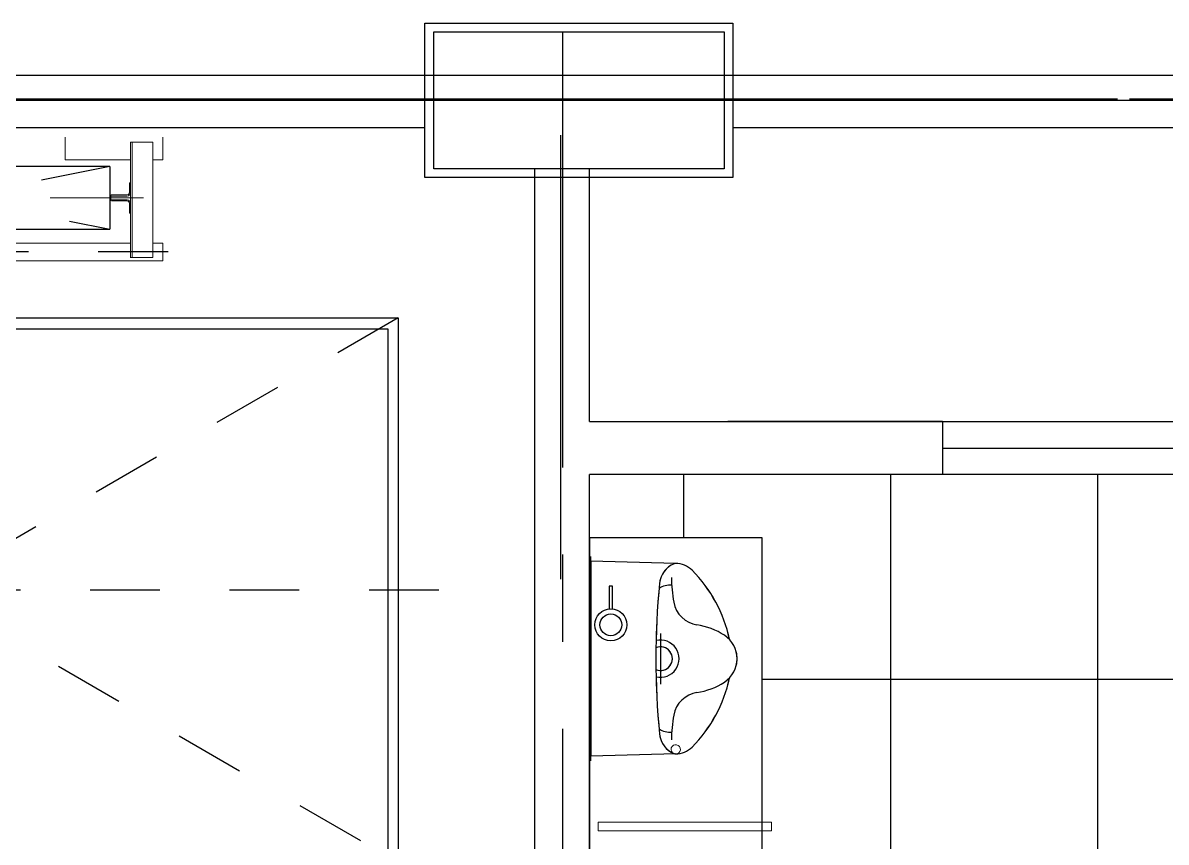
# Model space of a CAD drawing. Header units: millimetres. Extents: x 2148 to 2681, y 758 to 986.
# Drawn here: x 2408.527 to 2410.167, y 949.905 to 951.081 of the extents above; entities that cross this region are included whole.
import ezdxf

# ---------------------------------------------------------------- set-up
doc = ezdxf.new("R2010")
doc.units = ezdxf.units.MM
doc.linetypes.add('CENTER', pattern=[2, 1.25, -0.25, 0.25, -0.25])
doc.linetypes.add('CENTER2', pattern=[28.575, 19.05, -3.175, 3.175, -3.175])
for name, color, linetype in [('0.1', 193, 'Continuous'), ('0.4', 121, 'Continuous'), ('4', 4, 'Continuous'), ('at_Entity', 7, 'Continuous'), ('at_Rect', 7, 'Continuous'), ('COLUMN', 7, 'Continuous'), ('DR', 7, 'Continuous'), ('ELAYOUT', 4, 'Continuous'), ('hacht', 8, 'Continuous'), ('HATCH', 8, 'Continuous'), ('S_GRID LINES', 252, 'Continuous')]:
    doc.layers.add(name, color=color, linetype=linetype)

# ---------------------------------------------------------------- blocks, each defined once
blk = doc.blocks.new('ELEVA2')
at = {"ltscale": 0.05}
blk.add_lwpolyline([(-79001.2442, -2180.9361), (-79000.4633, -2180.9361), (-79000.4633, -2182.2896), (-79001.2442, -2182.2896)], close=True, dxfattribs=at)
blk.add_lwpolyline([(-79001.0838, -2182.2416), (-79001.0838, -2182.2012), (-79001.2287, -2182.2012), (-79001.2287, -2180.951), (-79000.4787, -2180.951), (-79000.4787, -2182.2012), (-79000.4835, -2182.2012), (-79000.4835, -2182.2592), (-79000.4713, -2182.2592), (-79000.4713, -2182.2896)], dxfattribs=at)
at = {"layer": 'at_Entity', "color": 7, "lineweight": 9}
for p, q in [((-79001.5036, -2181.2738), (-79001.4711, -2181.2738)), ((-79001.4711, -2181.2738), (-79001.4711, -2181.2882)), ((-79001.3512, -2181.2738), (-79001.3262, -2181.2738)), ((-79001.3512, -2181.2882), (-79001.3512, -2181.2738)), ((-79001.3262, -2181.6301), (-79001.3262, -2181.2738)), ((-79001.4961, -2181.3201), (-79001.4961, -2181.2882)), ((-79001.331, -2181.2882), (-79001.4961, -2181.2882)), ((-79001.331, -2181.3207), (-79001.331, -2181.2882)), ((-79001.4162, -2181.4352), (-79001.4162, -2181.3015)), ((-79001.331, -2181.3175), (-79001.4961, -2181.3175)), ((-79001.331, -2181.3201), (-79001.4961, -2181.3201)), ((-79001.4711, -2181.3201), (-79001.4711, -2181.4139)), ((-79001.4381, -2181.3217), (-79001.4381, -2181.3201)), ((-79001.4381, -2181.3201), (-79001.4237, -2181.3201)), ((-79001.4381, -2181.3217), (-79001.4237, -2181.3217)), ((-79001.421, -2181.3207), (-79001.4237, -2181.3201)), ((-79001.421, -2181.3228), (-79001.4237, -2181.3217)), ((-79001.4194, -2181.3228), (-79001.421, -2181.3207)), ((-79001.4205, -2181.3249), (-79001.421, -2181.3228)), ((-79001.4189, -2181.3249), (-79001.4194, -2181.3228)), ((-79001.413, -2181.3228), (-79001.4136, -2181.3249)), ((-79001.4114, -2181.3207), (-79001.413, -2181.3228)), ((-79001.4114, -2181.3228), (-79001.412, -2181.3249)), ((-79001.4093, -2181.3201), (-79001.4114, -2181.3207)), ((-79001.4093, -2181.3217), (-79001.4114, -2181.3228)), ((-79001.3944, -2181.3201), (-79001.4093, -2181.3201)), ((-79001.3944, -2181.3217), (-79001.4093, -2181.3217)), ((-79001.3944, -2181.3217), (-79001.3944, -2181.3201)), ((-79001.3512, -2181.3201), (-79001.3512, -2181.8304)), ((-79001.4205, -2181.3473), (-79001.4205, -2181.3249)), ((-79001.4189, -2181.3473), (-79001.4189, -2181.3249)), ((-79001.4136, -2181.3473), (-79001.4136, -2181.3249)), ((-79001.412, -2181.3473), (-79001.412, -2181.3249)), ((-79001.4205, -2181.3473), (-79001.4194, -2181.3494)), ((-79001.4194, -2181.3494), (-79001.4173, -2181.3499)), ((-79001.4189, -2181.3473), (-79001.4184, -2181.3484)), ((-79001.4184, -2181.3484), (-79001.4141, -2181.3484)), ((-79001.4173, -2181.3499), (-79001.4152, -2181.3499)), ((-79001.4152, -2181.3499), (-79001.413, -2181.3494)), ((-79001.4141, -2181.3484), (-79001.4136, -2181.3473)), ((-79001.413, -2181.3494), (-79001.412, -2181.3473)), ((-79001.4711, -2181.4139), (-79001.5036, -2181.4139))]:
    blk.add_line(p, q, dxfattribs=at)
at = {"layer": 'at_Rect', "color": 7}
for p, q in [((-79001.4615, -2181.3499), (-79001.4615, -2181.8001)), ((-79001.4615, -2181.3499), (-79001.3715, -2181.3499)), ((-79001.3715, -2181.8001), (-79001.3715, -2181.3499))]:
    blk.add_line(p, q, dxfattribs=at)
at = {"layer": 'HATCH', "linetype": 'CENTER', "ltscale": 0.05}
for p, q in [((-79000.8537, -2180.8779), (-79000.8537, -2182.3912)), ((-79001.2442, -2182.2896), (-79000.4633, -2180.9361)), ((-79001.2441, -2180.9362), (-79000.4633, -2182.2896)), ((-79001.339, -2181.2663), (-79001.339, -2181.9114)), ((-79001.4615, -2181.3499), (-79001.3715, -2181.8001)), ((-79001.4615, -2181.8001), (-79001.3715, -2181.3499))]:
    blk.add_line(p, q, dxfattribs=at)

msp = doc.modelspace()

# ---------------------------------------------------------------- hatches: boundary and pattern name
at = {"layer": 'hacht', "ltscale": 0.05}
h = msp.add_hatch(dxfattribs=at)
h.set_pattern_fill('NET', color=256, scale=2.375, style=0)
h.set_pattern_definition([(0, (82234.7097, 3047.26358), (0, 0.296875), []), (90, (82234.7097, 3047.26358), (-0.296875, 2e-17), [])])
h.paths.add_polyline_path([(2410.2764025, 949.608491), (2410.3014025, 949.608491), (2410.3014025, 949.633491), (2410.7014025, 949.633491, 0.378950784), (2410.3014025, 950.008491), (2410.2764025, 950.008491), (2410.2764025, 950.4326617), (2410.2466668, 950.4326617), (2409.8466668, 950.4326617), (2409.35239, 950.4326617), (2409.35239, 950.3415499), (2409.5875558, 950.3415499), (2409.5875558, 949.9338362), (2409.6009959, 949.9338362), (2409.6009959, 949.9213362), (2409.5875558, 949.9213362), (2409.5875558, 949.4300491), (2409.6009959, 949.4300491), (2409.6009959, 949.4175491), (2409.5875558, 949.4175491), (2409.5875558, 948.9361779), (2409.6009959, 948.9361779), (2409.6009959, 948.9236779), (2409.5875558, 948.9236779), (2409.5875558, 948.4361779), (2409.6009959, 948.4361779), (2409.6009959, 948.4236779), (2409.5875558, 948.4236779), (2409.5875558, 948.4014659), (2409.35239, 948.4014659), (2409.35239, 947.6650508), (2409.7507242, 947.6650508), (2409.7507242, 948.1200508), (2409.7757242, 948.1200508, -0.413747252), (2410.2007242, 947.6650508), (2410.8464025, 947.6650508), (2410.8464025, 948.5215723), (2410.4464025, 948.5215723), (2410.4464025, 948.5929748), (2410.4714025, 948.5929748), (2410.4714025, 948.6179748), (2410.7714025, 948.6179748, 0.426384341), (2410.4723685, 948.8930369, 0.000859573), (2410.4714025, 948.8929748), (2410.4464025, 948.8929748), (2410.4464025, 949.0932632), (2410.4714025, 949.0932632), (2410.4714025, 949.1182632), (2410.7714025, 949.1182632, 0.426384341), (2410.4723685, 949.3933253, 0.000859573), (2410.4714025, 949.3932632), (2410.4464025, 949.3932632), (2410.4464025, 949.5227688), (2410.2764025, 949.5227688)])
h.paths.add_polyline_path([(2410.7484928, 950.2499078, -0.00112156), (2410.7490007, 950.2504881, 0.003321444)], flags=17)
h.paths.add_polyline_path([(2410.8411482, 950.1145375, 0.104398042), (2410.9404538, 950.1159242), (2411.0122846, 950.1363326), (2411.059526, 950.1500047), (2411.070425, 950.1591366), (2411.070425, 950.234482), (2411.0939905, 950.234482, -0.414213562), (2411.1153958, 950.2130768, -0.390007038), (2411.0957725, 950.1917458), (2411.0957725, 950.1621719), (2411.0890816, 950.1621719), (2411.0890816, 950.1916715), (2411.070425, 950.1916715), (2411.070425, 950.1591366), (2411.059526, 950.1500047), (2411.0122846, 950.1363326), (2410.9404538, 950.1159242, -0.104398042)])
h.paths.add_polyline_path([(2410.7490007, 950.1689134, -0.193537628), (2410.7344223, 950.2097007, 0.193537624), (2410.7490007, 950.1689134, 0.159895904), (2410.8413632, 950.1144903, -0.159895903)], flags=16)
h.paths.add_polyline_path([(2410.1267884, 949.0335802), (2409.6943399, 949.0335802), (2409.6943399, 948.8444669), (2410.1267884, 948.8444669)], flags=24)

# ---------------------------------------------------------------- linework, layer by layer
at = {"color": 8, "ltscale": 0.05, "elevation": 0}
msp.add_lwpolyline([(2409.33989, 948.4014659), (2409.5875558, 948.4014659), (2409.5875558, 950.3415499), (2409.33989, 950.3415499)], close=True, dxfattribs=at)
at = {"layer": '0.1'}
for p, q in [((2409.3419357, 950.021953, 0), (2409.3419357, 950.314786, 0)), ((2409.3419357, 950.021953, 0), (2409.3419357, 950.314786, 0)), ((2409.3419357, 950.021953, 0), (2409.3419357, 950.314786, 0)), ((2409.3419357, 950.021953, 0), (2409.3419357, 950.314786, 0)), ((2409.3419357, 950.021953, 0), (2409.3419357, 950.314786, 0)), ((2409.3419357, 950.021953, 0), (2409.3419357, 950.314786, 0)), ((2409.3419357, 950.021953, 0), (2409.3419357, 950.314786, 0)), ((2409.3419357, 950.021953, 0), (2409.3419357, 950.314786, 0)), ((2409.3419357, 950.021953, 0), (2409.3419357, 950.314786, 0)), ((2409.3419357, 950.021953, 0), (2409.3419357, 950.314786, 0)), ((2409.3419357, 950.3083032, 0), (2409.3419357, 950.0284358, 0)), ((2409.4638507, 950.3050352, 0), (2409.3419357, 950.3083032, 0)), ((2409.3419357, 950.3083032, 0), (2409.3419357, 950.0284358, 0)), ((2409.4638507, 950.3050352, 0), (2409.3419357, 950.3083032, 0)), ((2409.3419357, 950.3083032, 0), (2409.3419357, 950.0284358, 0)), ((2409.4638507, 950.3050352, 0), (2409.3419357, 950.3083032, 0)), ((2409.3419357, 950.3083032, 0), (2409.3419357, 950.0284358, 0)), ((2409.4638507, 950.3050352, 0), (2409.3419357, 950.3083032, 0)), ((2409.3419357, 950.3083032, 0), (2409.3419357, 950.0284358, 0)), ((2409.4638507, 950.3050352, 0), (2409.3419357, 950.3083032, 0)), ((2409.3419357, 950.3083032, 0), (2409.3419357, 950.0284358, 0)), ((2409.4638507, 950.3050352, 0), (2409.3419357, 950.3083032, 0)), ((2409.3419357, 950.3083032, 0), (2409.3419357, 950.0284358, 0)), ((2409.4638507, 950.3050352, 0), (2409.3419357, 950.3083032, 0)), ((2409.3419357, 950.3083032, 0), (2409.3419357, 950.0284358, 0)), ((2409.4638507, 950.3050352, 0), (2409.3419357, 950.3083032, 0)), ((2409.3419357, 950.3083032, 0), (2409.3419357, 950.0284358, 0)), ((2409.4638507, 950.3050352, 0), (2409.3419357, 950.3083032, 0)), ((2409.3419357, 950.3083032, 0), (2409.3419357, 950.0284358, 0)), ((2409.4638507, 950.3050352, 0), (2409.3419357, 950.3083032, 0)), ((2409.4419355, 950.2046953, 0), (2409.4419355, 950.1317633, 0)), ((2409.4419355, 950.2046953, 0), (2409.4419355, 950.1317633, 0)), ((2409.4419355, 950.2046953, 0), (2409.4419355, 950.1317633, 0)), ((2409.4419355, 950.2046953, 0), (2409.4419355, 950.1317633, 0)), ((2409.4419355, 950.2046953, 0), (2409.4419355, 950.1317633, 0)), ((2409.4419355, 950.2046953, 0), (2409.4419355, 950.1317633, 0)), ((2409.4419355, 950.2046953, 0), (2409.4419355, 950.1317633, 0)), ((2409.4419355, 950.2046953, 0), (2409.4419355, 950.1317633, 0)), ((2409.4419355, 950.2046953, 0), (2409.4419355, 950.1317633, 0)), ((2409.4419355, 950.2046953, 0), (2409.4419355, 950.1317633, 0)), ((2409.4638507, 950.0317038, 0), (2409.3419357, 950.0284358, 0)), ((2409.4638507, 950.0317038, 0), (2409.3419357, 950.0284358, 0)), ((2409.4638507, 950.0317038, 0), (2409.3419357, 950.0284358, 0)), ((2409.4638507, 950.0317038, 0), (2409.3419357, 950.0284358, 0)), ((2409.4638507, 950.0317038, 0), (2409.3419357, 950.0284358, 0)), ((2409.4638507, 950.0317038, 0), (2409.3419357, 950.0284358, 0)), ((2409.4638507, 950.0317038, 0), (2409.3419357, 950.0284358, 0)), ((2409.4638507, 950.0317038, 0), (2409.3419357, 950.0284358, 0)), ((2409.4638507, 950.0317038, 0), (2409.3419357, 950.0284358, 0)), ((2409.4638507, 950.0317038, 0), (2409.3419357, 950.0284358, 0))]:
    msp.add_line(p, q, dxfattribs=at)
for centre, radius, start, end in [((2409.4737104, 950.2736082, 0), 0.0333332, 111.7947487, 174.4420804), ((2409.4737104, 950.2736082, 0), 0.0333332, 111.7947487, 174.4420804), ((2409.4737104, 950.2736082, 0), 0.0333332, 111.7947487, 174.4420804), ((2409.4737104, 950.2736082, 0), 0.0333332, 111.7947487, 174.4420804), ((2409.4737104, 950.2736082, 0), 0.0333332, 111.7947487, 174.4420804), ((2409.4737104, 950.2736082, 0), 0.0333332, 111.7947487, 174.4420804), ((2409.4737104, 950.2736082, 0), 0.0333332, 111.7947487, 174.4420804), ((2409.4737104, 950.2736082, 0), 0.0333332, 111.7947487, 174.4420804), ((2409.4737104, 950.2736082, 0), 0.0333332, 111.7947487, 174.4420804), ((2409.4737104, 950.2736082, 0), 0.0333332, 111.7947487, 174.4420804), ((2409.4638095, 950.2983686, 0), 0.0066666, 89.6458022, 111.7947487), ((2409.4638095, 950.2983686, 0), 0.0066666, 89.6458022, 111.7947487), ((2409.4638095, 950.2983686, 0), 0.0066666, 89.6458022, 111.7947487), ((2409.4638095, 950.2983686, 0), 0.0066666, 89.6458022, 111.7947487), ((2409.4638095, 950.2983686, 0), 0.0066666, 89.6458022, 111.7947487), ((2409.4638095, 950.2983686, 0), 0.0066666, 89.6458022, 111.7947487), ((2409.4638095, 950.2983686, 0), 0.0066666, 89.6458022, 111.7947487), ((2409.4638095, 950.2983686, 0), 0.0066666, 89.6458022, 111.7947487), ((2409.4638095, 950.2983686, 0), 0.0066666, 89.6458022, 111.7947487), ((2409.4638095, 950.2983686, 0), 0.0066666, 89.6458022, 111.7947487), ((2409.4636447, 950.2717025, 0), 0.0333332, 44.7601461, 90), ((2409.4636447, 950.2717025, 0), 0.0333332, 44.7601461, 90), ((2409.4636447, 950.2717025, 0), 0.0333332, 44.7601461, 90), ((2409.4636447, 950.2717025, 0), 0.0333332, 44.7601461, 90), ((2409.4636447, 950.2717025, 0), 0.0333332, 44.7601461, 90), ((2409.4636447, 950.2717025, 0), 0.0333332, 44.7601461, 90), ((2409.4636447, 950.2717025, 0), 0.0333332, 44.7601461, 90), ((2409.4636447, 950.2717025, 0), 0.0333332, 44.7601461, 90), ((2409.4636447, 950.2717025, 0), 0.0333332, 44.7601461, 90), ((2409.4636447, 950.2717025, 0), 0.0333332, 44.7601461, 90), ((2409.3453015, 950.1543461, 0), 0.1999995, 12.1429335, 44.7601461), ((2409.3453015, 950.1543461, 0), 0.1999995, 12.1429335, 44.7601461), ((2409.3453015, 950.1543461, 0), 0.1999995, 12.1429335, 44.7601461), ((2409.3453015, 950.1543461, 0), 0.1999995, 12.1429335, 44.7601461), ((2409.3453015, 950.1543461, 0), 0.1999995, 12.1429335, 44.7601461), ((2409.3453015, 950.1543461, 0), 0.1999995, 12.1429335, 44.7601461), ((2409.3453015, 950.1543461, 0), 0.1999995, 12.1429335, 44.7601461), ((2409.3453015, 950.1543461, 0), 0.1999995, 12.1429335, 44.7601461), ((2409.3453015, 950.1543461, 0), 0.1999995, 12.1429335, 44.7601461), ((2409.3453015, 950.1543461, 0), 0.1999995, 12.1429335, 44.7601461), ((2410.5551957, 950.1683695, 0), 1.1199269, 174.4420804, 185.5579196), ((2410.5551957, 950.1683695, 0), 1.1199269, 174.4420804, 185.5579196), ((2410.5551957, 950.1683695, 0), 1.1199269, 174.4420804, 185.5579196), ((2410.5551957, 950.1683695, 0), 1.1199269, 174.4420804, 185.5579196), ((2410.5551957, 950.1683695, 0), 1.1199269, 174.4420804, 185.5579196), ((2410.5551957, 950.1683695, 0), 1.1199269, 174.4420804, 185.5579196), ((2410.5551957, 950.1683695, 0), 1.1199269, 174.4420804, 185.5579196), ((2410.5551957, 950.1683695, 0), 1.1199269, 174.4420804, 185.5579196), ((2410.5551957, 950.1683695, 0), 1.1199269, 174.4420804, 185.5579196), ((2410.5551957, 950.1683695, 0), 1.1199269, 174.4420804, 185.5579196), ((2409.4562076, 950.2439763, 0), 0.0299999, 86.5994621, 123.1383206), ((2409.4562076, 950.2439763, 0), 0.0299999, 86.5994621, 123.1383206), ((2409.4562076, 950.2439763, 0), 0.0299999, 86.5994621, 123.1383206), ((2409.4562076, 950.2439763, 0), 0.0299999, 86.5994621, 123.1383206), ((2409.4562076, 950.2439763, 0), 0.0299999, 86.5994621, 123.1383206), ((2409.4562076, 950.2439763, 0), 0.0299999, 86.5994621, 123.1383206), ((2409.4562076, 950.2439763, 0), 0.0299999, 86.5994621, 123.1383206), ((2409.4562076, 950.2439763, 0), 0.0299999, 86.5994621, 123.1383206), ((2409.4562076, 950.2439763, 0), 0.0299999, 86.5994621, 123.1383206), ((2409.4562076, 950.2439763, 0), 0.0299999, 86.5994621, 123.1383206), ((2409.6576776, 950.2850358, 0), 0.1999995, 180, 190.292817), ((2409.6576776, 950.2850358, 0), 0.1999995, 180, 190.292817), ((2409.6576776, 950.2850358, 0), 0.1999995, 180, 190.292817), ((2409.6576776, 950.2850358, 0), 0.1999995, 180, 190.292817), ((2409.6576776, 950.2850358, 0), 0.1999995, 180, 190.292817), ((2409.6576776, 950.2850358, 0), 0.1999995, 180, 190.292817), ((2409.6576776, 950.2850358, 0), 0.1999995, 180, 190.292817), ((2409.6576776, 950.2850358, 0), 0.1999995, 180, 190.292817), ((2409.6576776, 950.2850358, 0), 0.1999995, 180, 190.292817), ((2409.6576776, 950.2850358, 0), 0.1999995, 180, 190.292817), ((2409.5002528, 950.2564473, 0), 0.0399999, 190.292817, 261.3901036), ((2409.5002528, 950.2564473, 0), 0.0399999, 190.292817, 261.3901036), ((2409.5002528, 950.2564473, 0), 0.0399999, 190.292817, 261.3901036), ((2409.5002528, 950.2564473, 0), 0.0399999, 190.292817, 261.3901036), ((2409.5002528, 950.2564473, 0), 0.0399999, 190.292817, 261.3901036), ((2409.5002528, 950.2564473, 0), 0.0399999, 190.292817, 261.3901036), ((2409.5002528, 950.2564473, 0), 0.0399999, 190.292817, 261.3901036), ((2409.5002528, 950.2564473, 0), 0.0399999, 190.292817, 261.3901036), ((2409.5002528, 950.2564473, 0), 0.0399999, 190.292817, 261.3901036), ((2409.5002528, 950.2564473, 0), 0.0399999, 190.292817, 261.3901036), ((2409.479294, 950.1180254, 0), 0.0999997, 57.0420919, 81.3901036), ((2409.479294, 950.1180254, 0), 0.0999997, 57.0420919, 81.3901036), ((2409.479294, 950.1180254, 0), 0.0999997, 57.0420919, 81.3901036), ((2409.479294, 950.1180254, 0), 0.0999997, 57.0420919, 81.3901036), ((2409.479294, 950.1180254, 0), 0.0999997, 57.0420919, 81.3901036), ((2409.479294, 950.1180254, 0), 0.0999997, 57.0420919, 81.3901036), ((2409.479294, 950.1180254, 0), 0.0999997, 57.0420919, 81.3901036), ((2409.479294, 950.1180254, 0), 0.0999997, 57.0420919, 81.3901036), ((2409.479294, 950.1180254, 0), 0.0999997, 57.0420919, 81.3901036), ((2409.479294, 950.1180254, 0), 0.0999997, 57.0420919, 81.3901036), ((2409.4419355, 950.1683695, 0), 0.0266666, 256.1859408, 103.8140592), ((2409.4419355, 950.1683695, 0), 0.0266666, 256.1859408, 103.8140592), ((2409.4419355, 950.1683695, 0), 0.0266666, 256.1859408, 103.8140592), ((2409.4419355, 950.1683695, 0), 0.0266666, 256.1859408, 103.8140592), ((2409.4419355, 950.1683695, 0), 0.0266666, 256.1859408, 103.8140592), ((2409.4419355, 950.1683695, 0), 0.0266666, 256.1859408, 103.8140592), ((2409.4419355, 950.1683695, 0), 0.0266666, 256.1859408, 103.8140592), ((2409.4419355, 950.1683695, 0), 0.0266666, 256.1859408, 103.8140592), ((2409.4419355, 950.1683695, 0), 0.0266666, 256.1859408, 103.8140592), ((2409.4419355, 950.1683695, 0), 0.0266666, 256.1859408, 103.8140592), ((2409.5119353, 950.1683695, 0), 0.0399999, 302.9579081, 57.0420919), ((2409.5119353, 950.1683695, 0), 0.0399999, 302.9579081, 57.0420919), ((2409.5119353, 950.1683695, 0), 0.0399999, 302.9579081, 57.0420919), ((2409.5119353, 950.1683695, 0), 0.0399999, 302.9579081, 57.0420919), ((2409.5119353, 950.1683695, 0), 0.0399999, 302.9579081, 57.0420919), ((2409.5119353, 950.1683695, 0), 0.0399999, 302.9579081, 57.0420919), ((2409.5119353, 950.1683695, 0), 0.0399999, 302.9579081, 57.0420919), ((2409.5119353, 950.1683695, 0), 0.0399999, 302.9579081, 57.0420919), ((2409.5119353, 950.1683695, 0), 0.0399999, 302.9579081, 57.0420919), ((2409.5119353, 950.1683695, 0), 0.0399999, 302.9579081, 57.0420919), ((2409.4104764, 950.1683695, 0), 0.133333, 11.9264657, 12.1429335), ((2409.4104764, 950.1683695, 0), 0.133333, 11.9264657, 12.1429335), ((2409.4104764, 950.1683695, 0), 0.133333, 11.9264657, 12.1429335), ((2409.4104764, 950.1683695, 0), 0.133333, 11.9264657, 12.1429335), ((2409.4104764, 950.1683695, 0), 0.133333, 11.9264657, 12.1429335), ((2409.4104764, 950.1683695, 0), 0.133333, 11.9264657, 12.1429335), ((2409.4104764, 950.1683695, 0), 0.133333, 11.9264657, 12.1429335), ((2409.4104764, 950.1683695, 0), 0.133333, 11.9264657, 12.1429335), ((2409.4104764, 950.1683695, 0), 0.133333, 11.9264657, 12.1429335), ((2409.4104764, 950.1683695, 0), 0.133333, 11.9264657, 12.1429335), ((2409.4419355, 950.1683695, 0), 0.017, 247.3130539, 112.6869461), ((2409.4419355, 950.1683695, 0), 0.017, 247.3130539, 112.6869461), ((2409.4419355, 950.1683695, 0), 0.017, 247.3130539, 112.6869461), ((2409.4419355, 950.1683695, 0), 0.017, 247.3130539, 112.6869461), ((2409.4419355, 950.1683695, 0), 0.017, 247.3130539, 112.6869461), ((2409.4419355, 950.1683695, 0), 0.017, 247.3130539, 112.6869461), ((2409.4419355, 950.1683695, 0), 0.017, 247.3130539, 112.6869461), ((2409.4419355, 950.1683695, 0), 0.017, 247.3130539, 112.6869461), ((2409.4419355, 950.1683695, 0), 0.017, 247.3130539, 112.6869461), ((2409.4419355, 950.1683695, 0), 0.017, 247.3130539, 112.6869461), ((2409.3453015, 950.1823928, 0), 0.1999995, 315.2398539, 347.8570665), ((2409.3453015, 950.1823928, 0), 0.1999995, 315.2398539, 347.8570665), ((2409.3453015, 950.1823928, 0), 0.1999995, 315.2398539, 347.8570665), ((2409.3453015, 950.1823928, 0), 0.1999995, 315.2398539, 347.8570665), ((2409.3453015, 950.1823928, 0), 0.1999995, 315.2398539, 347.8570665), ((2409.3453015, 950.1823928, 0), 0.1999995, 315.2398539, 347.8570665), ((2409.3453015, 950.1823928, 0), 0.1999995, 315.2398539, 347.8570665), ((2409.3453015, 950.1823928, 0), 0.1999995, 315.2398539, 347.8570665), ((2409.3453015, 950.1823928, 0), 0.1999995, 315.2398539, 347.8570665), ((2409.3453015, 950.1823928, 0), 0.1999995, 315.2398539, 347.8570665), ((2409.479294, 950.2187136, 0), 0.0999997, 278.6098964, 302.9579081), ((2409.479294, 950.2187136, 0), 0.0999997, 278.6098964, 302.9579081), ((2409.479294, 950.2187136, 0), 0.0999997, 278.6098964, 302.9579081), ((2409.479294, 950.2187136, 0), 0.0999997, 278.6098964, 302.9579081), ((2409.479294, 950.2187136, 0), 0.0999997, 278.6098964, 302.9579081), ((2409.479294, 950.2187136, 0), 0.0999997, 278.6098964, 302.9579081), ((2409.479294, 950.2187136, 0), 0.0999997, 278.6098964, 302.9579081), ((2409.479294, 950.2187136, 0), 0.0999997, 278.6098964, 302.9579081), ((2409.479294, 950.2187136, 0), 0.0999997, 278.6098964, 302.9579081), ((2409.479294, 950.2187136, 0), 0.0999997, 278.6098964, 302.9579081), ((2409.4104764, 950.1683695, 0), 0.133333, 347.8570665, 348.0735343), ((2409.4104764, 950.1683695, 0), 0.133333, 347.8570665, 348.0735343), ((2409.4104764, 950.1683695, 0), 0.133333, 347.8570665, 348.0735343), ((2409.4104764, 950.1683695, 0), 0.133333, 347.8570665, 348.0735343), ((2409.4104764, 950.1683695, 0), 0.133333, 347.8570665, 348.0735343), ((2409.4104764, 950.1683695, 0), 0.133333, 347.8570665, 348.0735343), ((2409.4104764, 950.1683695, 0), 0.133333, 347.8570665, 348.0735343), ((2409.4104764, 950.1683695, 0), 0.133333, 347.8570665, 348.0735343), ((2409.4104764, 950.1683695, 0), 0.133333, 347.8570665, 348.0735343), ((2409.4104764, 950.1683695, 0), 0.133333, 347.8570665, 348.0735343), ((2409.5002528, 950.0802916, 0), 0.0399999, 98.6098964, 169.707183), ((2409.5002528, 950.0802916, 0), 0.0399999, 98.6098964, 169.707183), ((2409.5002528, 950.0802916, 0), 0.0399999, 98.6098964, 169.707183), ((2409.5002528, 950.0802916, 0), 0.0399999, 98.6098964, 169.707183), ((2409.5002528, 950.0802916, 0), 0.0399999, 98.6098964, 169.707183), ((2409.5002528, 950.0802916, 0), 0.0399999, 98.6098964, 169.707183), ((2409.5002528, 950.0802916, 0), 0.0399999, 98.6098964, 169.707183), ((2409.5002528, 950.0802916, 0), 0.0399999, 98.6098964, 169.707183), ((2409.5002528, 950.0802916, 0), 0.0399999, 98.6098964, 169.707183), ((2409.5002528, 950.0802916, 0), 0.0399999, 98.6098964, 169.707183), ((2409.6576776, 950.0517031, 0), 0.1999995, 169.707183, 180), ((2409.6576776, 950.0517031, 0), 0.1999995, 169.707183, 180), ((2409.6576776, 950.0517031, 0), 0.1999995, 169.707183, 180), ((2409.6576776, 950.0517031, 0), 0.1999995, 169.707183, 180), ((2409.6576776, 950.0517031, 0), 0.1999995, 169.707183, 180), ((2409.6576776, 950.0517031, 0), 0.1999995, 169.707183, 180), ((2409.6576776, 950.0517031, 0), 0.1999995, 169.707183, 180), ((2409.6576776, 950.0517031, 0), 0.1999995, 169.707183, 180), ((2409.6576776, 950.0517031, 0), 0.1999995, 169.707183, 180), ((2409.6576776, 950.0517031, 0), 0.1999995, 169.707183, 180), ((2409.4562076, 950.0927626, 0), 0.0299999, 236.8616794, 273.4005379), ((2409.4562076, 950.0927626, 0), 0.0299999, 236.8616794, 273.4005379), ((2409.4562076, 950.0927626, 0), 0.0299999, 236.8616794, 273.4005379), ((2409.4562076, 950.0927626, 0), 0.0299999, 236.8616794, 273.4005379), ((2409.4562076, 950.0927626, 0), 0.0299999, 236.8616794, 273.4005379), ((2409.4562076, 950.0927626, 0), 0.0299999, 236.8616794, 273.4005379), ((2409.4562076, 950.0927626, 0), 0.0299999, 236.8616794, 273.4005379), ((2409.4562076, 950.0927626, 0), 0.0299999, 236.8616794, 273.4005379), ((2409.4562076, 950.0927626, 0), 0.0299999, 236.8616794, 273.4005379), ((2409.4562076, 950.0927626, 0), 0.0299999, 236.8616794, 273.4005379), ((2409.4737104, 950.0631308, 0), 0.0333332, 185.5579196, 248.2052513), ((2409.4737104, 950.0631308, 0), 0.0333332, 185.5579196, 248.2052513), ((2409.4737104, 950.0631308, 0), 0.0333332, 185.5579196, 248.2052513), ((2409.4737104, 950.0631308, 0), 0.0333332, 185.5579196, 248.2052513), ((2409.4737104, 950.0631308, 0), 0.0333332, 185.5579196, 248.2052513), ((2409.4737104, 950.0631308, 0), 0.0333332, 185.5579196, 248.2052513), ((2409.4737104, 950.0631308, 0), 0.0333332, 185.5579196, 248.2052513), ((2409.4737104, 950.0631308, 0), 0.0333332, 185.5579196, 248.2052513), ((2409.4737104, 950.0631308, 0), 0.0333332, 185.5579196, 248.2052513), ((2409.4737104, 950.0631308, 0), 0.0333332, 185.5579196, 248.2052513), ((2409.4638095, 950.0383703, 0), 0.0066666, 248.2052513, 270.3541978), ((2409.4638095, 950.0383703, 0), 0.0066666, 248.2052513, 270.3541978), ((2409.4638095, 950.0383703, 0), 0.0066666, 248.2052513, 270.3541978), ((2409.4638095, 950.0383703, 0), 0.0066666, 248.2052513, 270.3541978), ((2409.4638095, 950.0383703, 0), 0.0066666, 248.2052513, 270.3541978), ((2409.4638095, 950.0383703, 0), 0.0066666, 248.2052513, 270.3541978), ((2409.4638095, 950.0383703, 0), 0.0066666, 248.2052513, 270.3541978), ((2409.4638095, 950.0383703, 0), 0.0066666, 248.2052513, 270.3541978), ((2409.4638095, 950.0383703, 0), 0.0066666, 248.2052513, 270.3541978), ((2409.4638095, 950.0383703, 0), 0.0066666, 248.2052513, 270.3541978), ((2409.4636447, 950.0650364, 0), 0.0333332, 270, 315.2398539), ((2409.4636447, 950.0650364, 0), 0.0333332, 270, 315.2398539), ((2409.4636447, 950.0650364, 0), 0.0333332, 270, 315.2398539), ((2409.4636447, 950.0650364, 0), 0.0333332, 270, 315.2398539), ((2409.4636447, 950.0650364, 0), 0.0333332, 270, 315.2398539), ((2409.4636447, 950.0650364, 0), 0.0333332, 270, 315.2398539), ((2409.4636447, 950.0650364, 0), 0.0333332, 270, 315.2398539), ((2409.4636447, 950.0650364, 0), 0.0333332, 270, 315.2398539), ((2409.4636447, 950.0650364, 0), 0.0333332, 270, 315.2398539), ((2409.4636447, 950.0650364, 0), 0.0333332, 270, 315.2398539)]:
    msp.add_arc(centre, radius, start, end, dxfattribs=at)
at = {"layer": '0.4', "color": 193, "lineweight": 0, "ltscale": 0.5}
for p, q in [((2409.3419357, 950.2316101, 0), (2409.3419357, 950.3083032, 0)), ((2409.3419357, 950.3083032, 0), (2409.4638507, 950.3050352, 0)), ((2409.3419357, 950.2316101, 0), (2409.3419357, 950.3083032, 0)), ((2409.3419357, 950.3083032, 0), (2409.4638507, 950.3050352, 0)), ((2409.3419357, 950.2316101, 0), (2409.3419357, 950.3083032, 0)), ((2409.3419357, 950.3083032, 0), (2409.4638507, 950.3050352, 0)), ((2409.3419357, 950.2316101, 0), (2409.3419357, 950.3083032, 0)), ((2409.3419357, 950.3083032, 0), (2409.4638507, 950.3050352, 0)), ((2409.3419357, 950.2316101, 0), (2409.3419357, 950.3083032, 0)), ((2409.3419357, 950.3083032, 0), (2409.4638507, 950.3050352, 0)), ((2409.3419357, 950.2316101, 0), (2409.3419357, 950.3083032, 0)), ((2409.3419357, 950.3083032, 0), (2409.4638507, 950.3050352, 0)), ((2409.3419357, 950.2316101, 0), (2409.3419357, 950.3083032, 0)), ((2409.3419357, 950.3083032, 0), (2409.4638507, 950.3050352, 0)), ((2409.3419357, 950.2316101, 0), (2409.3419357, 950.3083032, 0)), ((2409.3419357, 950.3083032, 0), (2409.4638507, 950.3050352, 0)), ((2409.3419357, 950.2316101, 0), (2409.3419357, 950.3083032, 0)), ((2409.3419357, 950.3083032, 0), (2409.4638507, 950.3050352, 0)), ((2409.3419357, 950.2316101, 0), (2409.3419357, 950.3083032, 0)), ((2409.3419357, 950.3083032, 0), (2409.4638507, 950.3050352, 0)), ((2409.4419355, 950.1513695, 0), (2409.4419355, 950.1853694, 0)), ((2409.4419355, 950.1513695, 0), (2409.4419355, 950.1853694, 0)), ((2409.4419355, 950.1513695, 0), (2409.4419355, 950.1853694, 0)), ((2409.4419355, 950.1513695, 0), (2409.4419355, 950.1853694, 0)), ((2409.4419355, 950.1513695, 0), (2409.4419355, 950.1853694, 0)), ((2409.4419355, 950.1513695, 0), (2409.4419355, 950.1853694, 0)), ((2409.4419355, 950.1513695, 0), (2409.4419355, 950.1853694, 0)), ((2409.4419355, 950.1513695, 0), (2409.4419355, 950.1853694, 0)), ((2409.4419355, 950.1513695, 0), (2409.4419355, 950.1853694, 0)), ((2409.4419355, 950.1513695, 0), (2409.4419355, 950.1853694, 0)), ((2409.3419357, 950.0284358, 0), (2409.3419357, 950.1116104, 0)), ((2409.3419357, 950.0284358, 0), (2409.3419357, 950.1116104, 0)), ((2409.3419357, 950.0284358, 0), (2409.3419357, 950.1116104, 0)), ((2409.3419357, 950.0284358, 0), (2409.3419357, 950.1116104, 0)), ((2409.3419357, 950.0284358, 0), (2409.3419357, 950.1116104, 0)), ((2409.3419357, 950.0284358, 0), (2409.3419357, 950.1116104, 0)), ((2409.3419357, 950.0284358, 0), (2409.3419357, 950.1116104, 0)), ((2409.3419357, 950.0284358, 0), (2409.3419357, 950.1116104, 0)), ((2409.3419357, 950.0284358, 0), (2409.3419357, 950.1116104, 0)), ((2409.3419357, 950.0284358, 0), (2409.3419357, 950.1116104, 0)), ((2409.4638507, 950.0317038, 0), (2409.3419357, 950.0284358, 0)), ((2409.4638507, 950.0317038, 0), (2409.3419357, 950.0284358, 0)), ((2409.4638507, 950.0317038, 0), (2409.3419357, 950.0284358, 0)), ((2409.4638507, 950.0317038, 0), (2409.3419357, 950.0284358, 0)), ((2409.4638507, 950.0317038, 0), (2409.3419357, 950.0284358, 0)), ((2409.4638507, 950.0317038, 0), (2409.3419357, 950.0284358, 0)), ((2409.4638507, 950.0317038, 0), (2409.3419357, 950.0284358, 0)), ((2409.4638507, 950.0317038, 0), (2409.3419357, 950.0284358, 0)), ((2409.4638507, 950.0317038, 0), (2409.3419357, 950.0284358, 0)), ((2409.4638507, 950.0317038, 0), (2409.3419357, 950.0284358, 0))]:
    msp.add_line(p, q, dxfattribs=at)
for centre, radius, start, end in [((2409.4737104, 950.2736082, 0), 0.0333332, 111.7947487, 186.8931763), ((2409.4737104, 950.2736082, 0), 0.0333332, 111.7947487, 186.8931763), ((2409.4737104, 950.2736082, 0), 0.0333332, 111.7947487, 186.8931763), ((2409.4737104, 950.2736082, 0), 0.0333332, 111.7947487, 186.8931763), ((2409.4737104, 950.2736082, 0), 0.0333332, 111.7947487, 186.8931763), ((2409.4737104, 950.2736082, 0), 0.0333332, 111.7947487, 186.8931763), ((2409.4737104, 950.2736082, 0), 0.0333332, 111.7947487, 186.8931763), ((2409.4737104, 950.2736082, 0), 0.0333332, 111.7947487, 186.8931763), ((2409.4737104, 950.2736082, 0), 0.0333332, 111.7947487, 186.8931763), ((2409.4737104, 950.2736082, 0), 0.0333332, 111.7947487, 186.8931763), ((2409.4737104, 950.2736082, 0), 0.0333332, 111.7947487, 174.4420804), ((2409.4737104, 950.2736082, 0), 0.0333332, 111.7947487, 174.4420804), ((2409.4737104, 950.2736082, 0), 0.0333332, 111.7947487, 174.4420804), ((2409.4737104, 950.2736082, 0), 0.0333332, 111.7947487, 174.4420804), ((2409.4737104, 950.2736082, 0), 0.0333332, 111.7947487, 174.4420804), ((2409.4737104, 950.2736082, 0), 0.0333332, 111.7947487, 174.4420804), ((2409.4737104, 950.2736082, 0), 0.0333332, 111.7947487, 174.4420804), ((2409.4737104, 950.2736082, 0), 0.0333332, 111.7947487, 174.4420804), ((2409.4737104, 950.2736082, 0), 0.0333332, 111.7947487, 174.4420804), ((2409.4737104, 950.2736082, 0), 0.0333332, 111.7947487, 174.4420804), ((2409.4638095, 950.2983686, 0), 0.0066666, 89.6458022, 111.7947487), ((2409.4638095, 950.2983686, 0), 0.0066666, 89.6458022, 111.7947487), ((2409.4638095, 950.2983686, 0), 0.0066666, 89.6458022, 111.7947487), ((2409.4638095, 950.2983686, 0), 0.0066666, 89.6458022, 111.7947487), ((2409.4638095, 950.2983686, 0), 0.0066666, 89.6458022, 111.7947487), ((2409.4638095, 950.2983686, 0), 0.0066666, 89.6458022, 111.7947487), ((2409.4638095, 950.2983686, 0), 0.0066666, 89.6458022, 111.7947487), ((2409.4638095, 950.2983686, 0), 0.0066666, 89.6458022, 111.7947487), ((2409.4638095, 950.2983686, 0), 0.0066666, 89.6458022, 111.7947487), ((2409.4638095, 950.2983686, 0), 0.0066666, 89.6458022, 111.7947487), ((2409.4638095, 950.2983686, 0), 0.0066666, 89.6458022, 111.7947487), ((2409.4638095, 950.2983686, 0), 0.0066666, 89.6458022, 111.7947487), ((2409.4638095, 950.2983686, 0), 0.0066666, 89.6458022, 111.7947487), ((2409.4638095, 950.2983686, 0), 0.0066666, 89.6458022, 111.7947487), ((2409.4638095, 950.2983686, 0), 0.0066666, 89.6458022, 111.7947487), ((2409.4638095, 950.2983686, 0), 0.0066666, 89.6458022, 111.7947487), ((2409.4638095, 950.2983686, 0), 0.0066666, 89.6458022, 111.7947487), ((2409.4638095, 950.2983686, 0), 0.0066666, 89.6458022, 111.7947487), ((2409.4638095, 950.2983686, 0), 0.0066666, 89.6458022, 111.7947487), ((2409.4638095, 950.2983686, 0), 0.0066666, 89.6458022, 111.7947487), ((2409.4636447, 950.2717025, 0), 0.0333332, 44.7601461, 89.6458022), ((2409.4636447, 950.2717025, 0), 0.0333332, 44.7601461, 89.6458022), ((2409.4636447, 950.2717025, 0), 0.0333332, 44.7601461, 89.6458022), ((2409.4636447, 950.2717025, 0), 0.0333332, 44.7601461, 89.6458022), ((2409.4636447, 950.2717025, 0), 0.0333332, 44.7601461, 89.6458022), ((2409.4636447, 950.2717025, 0), 0.0333332, 44.7601461, 89.6458022), ((2409.4636447, 950.2717025, 0), 0.0333332, 44.7601461, 89.6458022), ((2409.4636447, 950.2717025, 0), 0.0333332, 44.7601461, 89.6458022), ((2409.4636447, 950.2717025, 0), 0.0333332, 44.7601461, 89.6458022), ((2409.4636447, 950.2717025, 0), 0.0333332, 44.7601461, 89.6458022), ((2409.3453015, 950.1543461, 0), 0.1999995, 11.9984735, 44.7601461), ((2409.3453015, 950.1543461, 0), 0.1999995, 11.9984735, 44.7601461), ((2409.3453015, 950.1543461, 0), 0.1999995, 11.9984735, 44.7601461), ((2409.3453015, 950.1543461, 0), 0.1999995, 11.9984735, 44.7601461), ((2409.3453015, 950.1543461, 0), 0.1999995, 11.9984735, 44.7601461), ((2409.3453015, 950.1543461, 0), 0.1999995, 11.9984735, 44.7601461), ((2409.3453015, 950.1543461, 0), 0.1999995, 11.9984735, 44.7601461), ((2409.3453015, 950.1543461, 0), 0.1999995, 11.9984735, 44.7601461), ((2409.3453015, 950.1543461, 0), 0.1999995, 11.9984735, 44.7601461), ((2409.3453015, 950.1543461, 0), 0.1999995, 11.9984735, 44.7601461), ((2410.5551957, 950.1683695, 0), 1.1199269, 174.4420804, 185.5579196), ((2410.5551957, 950.1683695, 0), 1.1199269, 174.4420804, 185.5579196), ((2410.5551957, 950.1683695, 0), 1.1199269, 174.4420804, 185.5579196), ((2410.5551957, 950.1683695, 0), 1.1199269, 174.4420804, 185.5579196), ((2410.5551957, 950.1683695, 0), 1.1199269, 174.4420804, 185.5579196), ((2410.5551957, 950.1683695, 0), 1.1199269, 174.4420804, 185.5579196), ((2410.5551957, 950.1683695, 0), 1.1199269, 174.4420804, 185.5579196), ((2410.5551957, 950.1683695, 0), 1.1199269, 174.4420804, 185.5579196), ((2410.5551957, 950.1683695, 0), 1.1199269, 174.4420804, 185.5579196), ((2410.5551957, 950.1683695, 0), 1.1199269, 174.4420804, 185.5579196), ((2410.5551957, 950.1683695, 0), 1.1199269, 174.8397862, 178.6750716), ((2410.5551957, 950.1683695, 0), 1.1199269, 174.8397862, 178.6750716), ((2410.5551957, 950.1683695, 0), 1.1199269, 174.8397862, 178.6750716), ((2410.5551957, 950.1683695, 0), 1.1199269, 174.8397862, 178.6750716), ((2410.5551957, 950.1683695, 0), 1.1199269, 174.8397862, 178.6750716), ((2410.5551957, 950.1683695, 0), 1.1199269, 174.8397862, 178.6750716), ((2410.5551957, 950.1683695, 0), 1.1199269, 174.8397862, 178.6750716), ((2410.5551957, 950.1683695, 0), 1.1199269, 174.8397862, 178.6750716), ((2410.5551957, 950.1683695, 0), 1.1199269, 174.8397862, 178.6750716), ((2410.5551957, 950.1683695, 0), 1.1199269, 174.8397862, 178.6750716), ((2409.4562076, 950.2439763, 0), 0.0299999, 121.3089605, 123.1383206), ((2409.4562076, 950.2439763, 0), 0.0299999, 121.3089605, 123.1383206), ((2409.4562076, 950.2439763, 0), 0.0299999, 121.3089605, 123.1383206), ((2409.4562076, 950.2439763, 0), 0.0299999, 121.3089605, 123.1383206), ((2409.4562076, 950.2439763, 0), 0.0299999, 121.3089605, 123.1383206), ((2409.4562076, 950.2439763, 0), 0.0299999, 121.3089605, 123.1383206), ((2409.4562076, 950.2439763, 0), 0.0299999, 121.3089605, 123.1383206), ((2409.4562076, 950.2439763, 0), 0.0299999, 121.3089605, 123.1383206), ((2409.4562076, 950.2439763, 0), 0.0299999, 121.3089605, 123.1383206), ((2409.4562076, 950.2439763, 0), 0.0299999, 121.3089605, 123.1383206), ((2409.4419355, 950.1683695, 0), 0.0266666, 256.1859408, 103.8140592), ((2409.4419355, 950.1683695, 0), 0.0266666, 256.1859408, 103.8140592), ((2409.4419355, 950.1683695, 0), 0.0266666, 256.1859408, 103.8140592), ((2409.4419355, 950.1683695, 0), 0.0266666, 256.1859408, 103.8140592), ((2409.4419355, 950.1683695, 0), 0.0266666, 256.1859408, 103.8140592), ((2409.4419355, 950.1683695, 0), 0.0266666, 256.1859408, 103.8140592), ((2409.4419355, 950.1683695, 0), 0.0266666, 256.1859408, 103.8140592), ((2409.4419355, 950.1683695, 0), 0.0266666, 256.1859408, 103.8140592), ((2409.4419355, 950.1683695, 0), 0.0266666, 256.1859408, 103.8140592), ((2409.4419355, 950.1683695, 0), 0.0266666, 256.1859408, 103.8140592), ((2409.5119353, 950.1683695, 0), 0.0399999, 316.4614206, 43.5385794), ((2409.5119353, 950.1683695, 0), 0.0399999, 316.4614206, 43.5385794), ((2409.5119353, 950.1683695, 0), 0.0399999, 316.4614206, 43.5385794), ((2409.5119353, 950.1683695, 0), 0.0399999, 316.4614206, 43.5385794), ((2409.5119353, 950.1683695, 0), 0.0399999, 316.4614206, 43.5385794), ((2409.5119353, 950.1683695, 0), 0.0399999, 316.4614206, 43.5385794), ((2409.5119353, 950.1683695, 0), 0.0399999, 316.4614206, 43.5385794), ((2409.5119353, 950.1683695, 0), 0.0399999, 316.4614206, 43.5385794), ((2409.5119353, 950.1683695, 0), 0.0399999, 316.4614206, 43.5385794), ((2409.5119353, 950.1683695, 0), 0.0399999, 316.4614206, 43.5385794), ((2409.4419355, 950.1683695, 0), 0.017, 270, 90), ((2409.4419355, 950.1683695, 0), 0.017, 270, 90), ((2409.4419355, 950.1683695, 0), 0.017, 270, 90), ((2409.4419355, 950.1683695, 0), 0.017, 270, 90), ((2409.4419355, 950.1683695, 0), 0.017, 270, 90), ((2409.4419355, 950.1683695, 0), 0.017, 270, 90), ((2409.4419355, 950.1683695, 0), 0.017, 270, 90), ((2409.4419355, 950.1683695, 0), 0.017, 270, 90), ((2409.4419355, 950.1683695, 0), 0.017, 270, 90), ((2409.4419355, 950.1683695, 0), 0.017, 270, 90), ((2410.5551957, 950.1683695, 0), 1.1199269, 181.3249284, 185.1602138), ((2410.5551957, 950.1683695, 0), 1.1199269, 181.3249284, 185.1602138), ((2410.5551957, 950.1683695, 0), 1.1199269, 181.3249284, 185.1602138), ((2410.5551957, 950.1683695, 0), 1.1199269, 181.3249284, 185.1602138), ((2410.5551957, 950.1683695, 0), 1.1199269, 181.3249284, 185.1602138), ((2410.5551957, 950.1683695, 0), 1.1199269, 181.3249284, 185.1602138), ((2410.5551957, 950.1683695, 0), 1.1199269, 181.3249284, 185.1602138), ((2410.5551957, 950.1683695, 0), 1.1199269, 181.3249284, 185.1602138), ((2410.5551957, 950.1683695, 0), 1.1199269, 181.3249284, 185.1602138), ((2410.5551957, 950.1683695, 0), 1.1199269, 181.3249284, 185.1602138), ((2409.3453015, 950.1823928, 0), 0.1999995, 315.2398539, 348.0015265), ((2409.3453015, 950.1823928, 0), 0.1999995, 315.2398539, 348.0015265), ((2409.3453015, 950.1823928, 0), 0.1999995, 315.2398539, 348.0015265), ((2409.3453015, 950.1823928, 0), 0.1999995, 315.2398539, 348.0015265), ((2409.3453015, 950.1823928, 0), 0.1999995, 315.2398539, 348.0015265), ((2409.3453015, 950.1823928, 0), 0.1999995, 315.2398539, 348.0015265), ((2409.3453015, 950.1823928, 0), 0.1999995, 315.2398539, 348.0015265), ((2409.3453015, 950.1823928, 0), 0.1999995, 315.2398539, 348.0015265), ((2409.3453015, 950.1823928, 0), 0.1999995, 315.2398539, 348.0015265), ((2409.3453015, 950.1823928, 0), 0.1999995, 315.2398539, 348.0015265), ((2409.4562076, 950.0927626, 0), 0.0299999, 236.8616794, 238.6910395), ((2409.4562076, 950.0927626, 0), 0.0299999, 236.8616794, 238.6910395), ((2409.4562076, 950.0927626, 0), 0.0299999, 236.8616794, 238.6910395), ((2409.4562076, 950.0927626, 0), 0.0299999, 236.8616794, 238.6910395), ((2409.4562076, 950.0927626, 0), 0.0299999, 236.8616794, 238.6910395), ((2409.4562076, 950.0927626, 0), 0.0299999, 236.8616794, 238.6910395), ((2409.4562076, 950.0927626, 0), 0.0299999, 236.8616794, 238.6910395), ((2409.4562076, 950.0927626, 0), 0.0299999, 236.8616794, 238.6910395), ((2409.4562076, 950.0927626, 0), 0.0299999, 236.8616794, 238.6910395), ((2409.4562076, 950.0927626, 0), 0.0299999, 236.8616794, 238.6910395), ((2409.4737104, 950.0631308, 0), 0.0333332, 173.1068237, 248.2052513), ((2409.4737104, 950.0631308, 0), 0.0333332, 173.1068237, 248.2052513), ((2409.4737104, 950.0631308, 0), 0.0333332, 173.1068237, 248.2052513), ((2409.4737104, 950.0631308, 0), 0.0333332, 173.1068237, 248.2052513), ((2409.4737104, 950.0631308, 0), 0.0333332, 173.1068237, 248.2052513), ((2409.4737104, 950.0631308, 0), 0.0333332, 173.1068237, 248.2052513), ((2409.4737104, 950.0631308, 0), 0.0333332, 173.1068237, 248.2052513), ((2409.4737104, 950.0631308, 0), 0.0333332, 173.1068237, 248.2052513), ((2409.4737104, 950.0631308, 0), 0.0333332, 173.1068237, 248.2052513), ((2409.4737104, 950.0631308, 0), 0.0333332, 173.1068237, 248.2052513), ((2409.4737104, 950.0631308, 0), 0.0333332, 185.5579196, 248.2052513), ((2409.4737104, 950.0631308, 0), 0.0333332, 185.5579196, 248.2052513), ((2409.4737104, 950.0631308, 0), 0.0333332, 185.5579196, 248.2052513), ((2409.4737104, 950.0631308, 0), 0.0333332, 185.5579196, 248.2052513), ((2409.4737104, 950.0631308, 0), 0.0333332, 185.5579196, 248.2052513), ((2409.4737104, 950.0631308, 0), 0.0333332, 185.5579196, 248.2052513), ((2409.4737104, 950.0631308, 0), 0.0333332, 185.5579196, 248.2052513), ((2409.4737104, 950.0631308, 0), 0.0333332, 185.5579196, 248.2052513), ((2409.4737104, 950.0631308, 0), 0.0333332, 185.5579196, 248.2052513), ((2409.4737104, 950.0631308, 0), 0.0333332, 185.5579196, 248.2052513), ((2409.4638095, 950.0383703, 0), 0.0066666, 270, 248.2052513), ((2409.4638095, 950.0383703, 0), 0.0066666, 270, 248.2052513), ((2409.4638095, 950.0383703, 0), 0.0066666, 270, 248.2052513), ((2409.4638095, 950.0383703, 0), 0.0066666, 270, 248.2052513), ((2409.4638095, 950.0383703, 0), 0.0066666, 270, 248.2052513), ((2409.4638095, 950.0383703, 0), 0.0066666, 270, 248.2052513), ((2409.4638095, 950.0383703, 0), 0.0066666, 270, 248.2052513), ((2409.4638095, 950.0383703, 0), 0.0066666, 270, 248.2052513), ((2409.4638095, 950.0383703, 0), 0.0066666, 270, 248.2052513), ((2409.4638095, 950.0383703, 0), 0.0066666, 270, 248.2052513), ((2409.4638095, 950.0383703, 0), 0.0066666, 248.2052513, 270), ((2409.4638095, 950.0383703, 0), 0.0066666, 248.2052513, 270), ((2409.4638095, 950.0383703, 0), 0.0066666, 248.2052513, 270), ((2409.4638095, 950.0383703, 0), 0.0066666, 248.2052513, 270), ((2409.4638095, 950.0383703, 0), 0.0066666, 248.2052513, 270), ((2409.4638095, 950.0383703, 0), 0.0066666, 248.2052513, 270), ((2409.4638095, 950.0383703, 0), 0.0066666, 248.2052513, 270), ((2409.4638095, 950.0383703, 0), 0.0066666, 248.2052513, 270), ((2409.4638095, 950.0383703, 0), 0.0066666, 248.2052513, 270), ((2409.4638095, 950.0383703, 0), 0.0066666, 248.2052513, 270), ((2409.4636447, 950.0650364, 0), 0.0333332, 270.3541978, 315.2398539), ((2409.4636447, 950.0650364, 0), 0.0333332, 270.3541978, 315.2398539), ((2409.4636447, 950.0650364, 0), 0.0333332, 270.3541978, 315.2398539), ((2409.4636447, 950.0650364, 0), 0.0333332, 270.3541978, 315.2398539), ((2409.4636447, 950.0650364, 0), 0.0333332, 270.3541978, 315.2398539), ((2409.4636447, 950.0650364, 0), 0.0333332, 270.3541978, 315.2398539), ((2409.4636447, 950.0650364, 0), 0.0333332, 270.3541978, 315.2398539), ((2409.4636447, 950.0650364, 0), 0.0333332, 270.3541978, 315.2398539), ((2409.4636447, 950.0650364, 0), 0.0333332, 270.3541978, 315.2398539), ((2409.4636447, 950.0650364, 0), 0.0333332, 270.3541978, 315.2398539)]:
    msp.add_arc(centre, radius, start, end, dxfattribs=at)
at = {"layer": '4', "color": 4, "linetype": 'ByBlock', "ltscale": 0.5}
for p, q in [((2409.2610615, 950.8711306), (2409.2610615, 949.7858039)), ((2409.33989, 950.5085953), (2409.33989, 950.8711306)), ((2409.33989, 947.6650508), (2409.33989, 950.4326617))]:
    msp.add_line(p, q, dxfattribs=at)
at = {"layer": 'COLUMN', "color": 4, "lineweight": -3, "ltscale": 0.05, "elevation": 0}
msp.add_lwpolyline([(2409.1040258, 951.0800996), (2409.5455858, 951.0800996), (2409.5455858, 950.8586306), (2409.1040258, 950.8586306)], close=True, dxfattribs=at)
at = {"layer": 'DR', "color": 7, "lineweight": 0, "ltscale": 0.5}
for p, q in [((2409.35239, 949.9338362), (2409.35239, 949.9213362)), ((2409.35239, 949.9338362), (2409.6009959, 949.9338362)), ((2409.6009959, 949.9338362), (2409.6009959, 949.9213362)), ((2409.35239, 949.9213362), (2409.6009959, 949.9213362))]:
    msp.add_line(p, q, dxfattribs=at)
at = {"layer": 'ELAYOUT', "ltscale": 10}
for p, q in [((2407.6394348, 951.0053927, 0), (2413.533487, 951.0060127, 0)), ((2407.6394427, 950.9303927, 0), (2409.1040258, 950.9305468, 0)), ((2409.5455858, 950.9305932, 0), (2413.533487, 950.9310127, 0)), ((2409.33989, 950.5085953, 0), (2409.8466668, 950.5085953, 0)), ((2409.5387381, 950.5085953), (2409.8466668, 950.5085953)), ((2409.8466668, 950.5084993, 0), (2409.5387381, 950.5084729, 0)), ((2409.8466668, 950.5084991, 0), (2409.5407846, 950.5084729, 0)), ((2409.8466668, 950.5076617), (2409.8466668, 950.4326617, 0)), ((2409.8466668, 950.4326617, 0), (2409.33989, 950.4326617, 0)), ((2409.8466668, 950.4326617, 0), (2409.5387381, 950.4326617)), ((2409.8466668, 950.4326617, 0), (2409.5387381, 950.4326617, 0)), ((2409.8466668, 950.4326617, 0), (2409.5387381, 950.4326617)), ((2409.8466668, 950.4326617, 0), (2409.5407846, 950.4326617, 0)), ((2409.8466668, 950.4326617), (2409.5407846, 950.4326617))]:
    msp.add_line(p, q, dxfattribs=at)
at = {"layer": 'HATCH', "color": 8, "linetype": 'CENTER', "ltscale": 0.5}
for p, q in [((2409.3011005, 951.0675996), (2409.3011005, 946.846321, 0)), ((2409.4725904, 950.9714911), (2413.6296106, 950.9714911))]:
    msp.add_line(p, q, dxfattribs=at)
at = {"layer": 'HATCH', "linetype": 'CENTER2', "ltscale": 0.5}
msp.add_line((2427.058657, 950.969311), (2392.5518229, 950.969311), dxfattribs=at)
msp.add_line((2427.058657, 950.969311), (2392.5518229, 950.969311), dxfattribs=at)
at = {"layer": 'HATCH', "linetype": 'ByBlock', "ltscale": 0.5}
for p, q in [((2409.8466668, 950.5085953, 0), (2410.2466668, 950.5085953, 0)), ((2409.8466668, 950.4701617, 0), (2410.2466668, 950.4701617, 0)), ((2410.2466668, 950.4326617, 0), (2409.8466668, 950.4326617, 0))]:
    msp.add_line(p, q, dxfattribs=at)
at = {"layer": 'HATCH', "color": 2, "lineweight": -3, "ltscale": 0.05, "elevation": 0}
msp.add_lwpolyline([(2409.1165258, 951.0675996), (2409.5330858, 951.0675996), (2409.5330858, 950.8711306), (2409.1165258, 950.8711306)], close=True, dxfattribs=at)
at = {"layer": 'HATCH', "color": 8, "ltscale": 0.05, "elevation": 0}
msp.add_lwpolyline([(2409.3730786, 950.2397553), (2409.3730786, 950.2723783), (2409.3681783, 950.2723783), (2409.3681783, 950.2397553)], dxfattribs=at)
at = {"layer": 'HATCH', "color": 8, "ltscale": 0.05}
for radius in [0.0229622, 0.0156677]:
    msp.add_circle((2409.3706284, 950.2169242), radius, dxfattribs=at)
at = {"layer": 'S_GRID LINES', "linetype": 'CENTER2', "ltscale": 0.2}
for p, q in [((2409.2989709, 922.979302, 0), (2409.2989709, 960.9771162, 0)), ((2409.2989709, 922.9776771, 0), (2409.2989709, 960.9754912, 0)), ((2455.1998717, 950.9709359, 0), (2392.5518229, 950.9709359, 0))]:
    msp.add_line(p, q, dxfattribs=at)

# ---------------------------------------------------------------- block references
at = {"rotation": 269.9999984733793}
msp.add_blockref('ELEVA2', (4589.999526, -78050.5869657, 0), dxfattribs=at)

doc.saveas('drawing.dxf')
